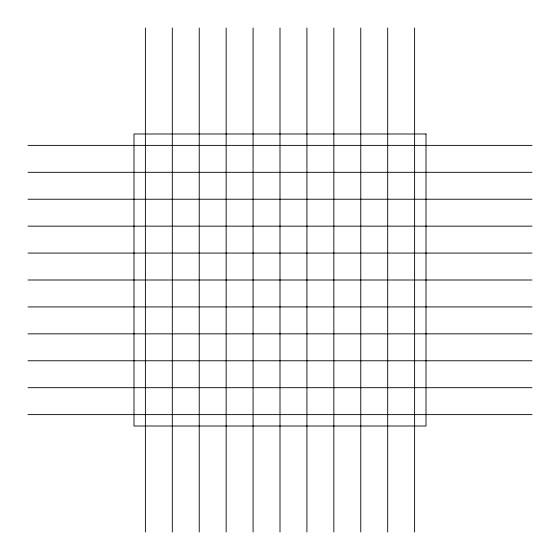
<?xml version="1.0" encoding="UTF-8"?>
<svg xmlns="http://www.w3.org/2000/svg" width="560" height="560" viewBox="0 0 560 560"><rect width="100%" height="100%" fill="white"/><g stroke="black" fill="none" stroke-linecap="round" stroke-linejoin="round"><path stroke-width="0.84" d="M28 145.383L532 145.383M28 172.305L532 172.305M28 199.227L532 199.227M28 226.156L532 226.156M28 253.078L532 253.078M28 280L532 280M28 306.922L532 306.922M28 333.844L532 333.844M28 360.773L532 360.773M28 387.695L532 387.695M28 414.617L532 414.617M414.617 28L414.617 532M387.695 28L387.695 532M360.773 28L360.773 532M333.844 28L333.844 532M306.922 28L306.922 532M280 28L280 532M253.078 28L253.078 532M226.156 28L226.156 532M199.227 28L199.227 532M172.305 28L172.305 532M145.383 28L145.383 532M426.013 133.987L133.987 133.987L133.987 426.013L426.013 426.013L426.013 133.987"/></g></svg>
